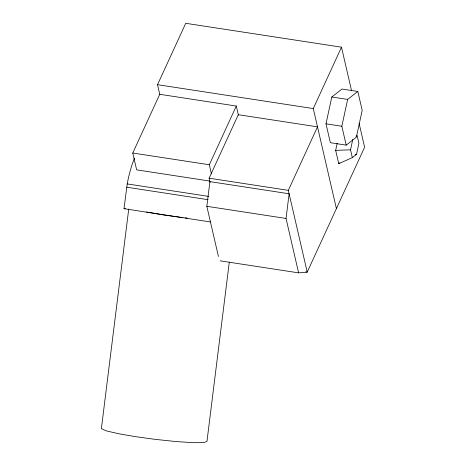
<?xml version="1.0" encoding="UTF-8"?>
<svg xmlns="http://www.w3.org/2000/svg" width="466" height="466" viewBox="0 0 466 466"><rect width="100%" height="100%" fill="white"/><g stroke="black" fill="none" stroke-linecap="round" stroke-linejoin="round"><path stroke-width="0.7" d="M210.451 221.95L123.991 208.692L127.23 183.919A53.206 17.964 -81.3 0 1 134.546 158.056M128.738 208.995L101.384 428.586L106.178 430.84L118.871 433.788L135.798 436.7L155.312 439.374L176.183 441.576L193.431 442.7L203.671 442.618L206.956 441.471L229.266 262.329M218.432 256.481L206.834 206.304L209.916 181.629L289.118 193.774L286.037 218.449L298.613 272.866L307.222 272.103L364.616 147.221L359.082 123.269M325.996 123.822L331.804 96.986L341.98 89.041L357.818 91.47L362.187 110.349L356.373 137.185L346.197 145.136L330.359 142.707L325.996 123.822L341.834 126.251L346.197 145.136M356.065 136.322L357.113 135.501L358.907 143.278L356.519 154.328L352.325 157.601L338.735 163.671L335.654 150.343L337.174 143.324M341.834 126.251L347.648 99.415L357.818 91.47M352.325 157.601L350.531 149.825L352.774 139.468M159.803 94.546L157.525 84.684L185.736 23.3L341.496 47.183L351.591 90.864M209.63 181.047L136.649 169.857L132.758 153.023L159.745 94.301L236.309 106.044L238.411 115.16M211.424 173.882L209.321 164.76L236.309 106.044M210.102 182.427L209.123 178.198L238.307 114.7L317.509 126.845L288.32 190.344L307.222 272.103L305.795 271.888M336.405 208.605L313.28 108.566L341.496 47.183M338.735 163.671L339.842 162.809M355.191 154.794L356.519 154.328M123.991 208.692L125.424 208.558M335.654 150.343L350.531 149.825M185.089 217.843L187.25 218.071M182.934 217.616L163.42 214.937L146.493 212.03M331.804 96.986L347.648 99.415M157.525 84.684L313.28 108.566M132.758 153.023L209.321 164.76M209.123 178.198L288.32 190.344M127.23 183.919L208.686 196.413M126.665 187.21L208.121 199.698M206.834 206.304L286.037 218.449M220.127 260.832L298.613 272.866"/></g></svg>
